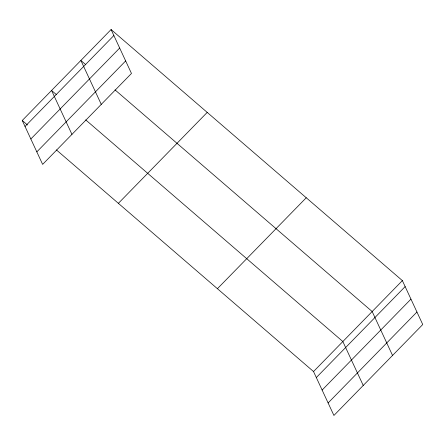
<?xml version="1.0" encoding="UTF-8"?>
<svg xmlns="http://www.w3.org/2000/svg" width="445" height="445" viewBox="0 0 445 445"><rect width="100%" height="100%" fill="white"/><g stroke="black" fill="none" stroke-linecap="round" stroke-linejoin="round"><path stroke-width="0.67" d="M111.083 29.537L131.47 73.453L42.631 164.389L22.25 120.478L111.083 29.537L402.369 280.611L422.75 324.522L333.917 415.463L313.53 371.547L56.393 149.904M25.031 126.469L113.864 35.533M30.838 138.985L119.672 48.049M36.824 151.879L125.657 60.937M118.376 203.332L207.209 112.39M217.41 288.694L306.243 197.758M313.53 371.547L402.369 280.611M316.317 377.544L405.15 286.602M322.124 390.054L410.957 299.118M328.11 402.947L416.943 312.012M85.607 64.531L80.879 60.459L101.265 104.369M115.021 89.884L372.165 311.528L392.546 355.444M56.293 94.54L51.564 90.468L71.951 134.379M85.707 119.894L342.85 341.538L363.231 385.453M22.25 120.478L27.501 125.006"/></g></svg>
